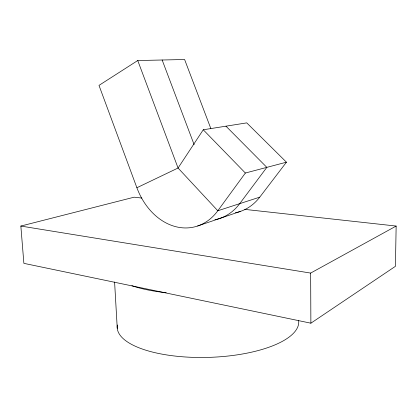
<?xml version="1.0" encoding="UTF-8"?>
<svg xmlns="http://www.w3.org/2000/svg" width="417" height="417" viewBox="0 0 417 417"><rect width="100%" height="100%" fill="white"/><g stroke="black" fill="none" stroke-linecap="round" stroke-linejoin="round"><path stroke-width="0.63" d="M244.748 209.381L396.15 226.056L395.425 266.317L310.879 323.191L23.878 263.351L20.85 226.056L134.107 197.194L141.874 198.049M235.386 212.753A56.29 46.037 77.8 0 0 259.755 197.152L286.448 162.192L246.755 122.879L203.256 129.776L178.064 168.02L136.885 187.739L98.991 85.391L137.746 60.533L184.606 59.511L210.846 128.572M286.448 162.192L245.363 173.029L217.81 210.757A61.278 47.731 77.4 0 1 136.885 187.739M20.85 226.056L310.649 273.083L396.15 226.056M197.637 225.998L240.239 211.471M259.755 197.152L217.81 210.757L178.064 168.02L137.746 60.533M225.962 126.179L266.838 167.363L239.697 203.658A58.677 46.897 77.6 0 1 214.896 219.723M203.256 129.776L245.363 173.029M162.156 60.001L194.129 144.657M114.597 282.007L117.255 328.403M310.649 273.083L310.879 323.191M166.201 292.708A92.214 26.057 -1.8 0 1 131.902 285.687M298.608 320.292A90.817 32.823 -1.8 0 1 207.515 357.411A90.817 32.823 -1.8 0 1 117.365 324.989"/></g></svg>
